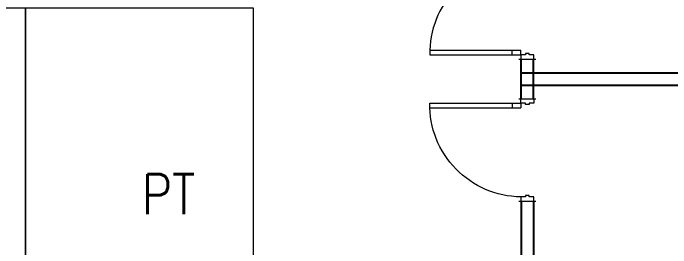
# Model space of a CAD drawing. Header units: inches. Extents: x -86493719 to 430035, y 21644 to 1519532.
# Drawn here: x 53115 to 58896, y 72318 to 74383 of the extents above; entities that cross this region are included whole.
import ezdxf

# ---------------------------------------------------------------- set-up
doc = ezdxf.new("R2010")
doc.units = ezdxf.units.IN
doc.header["$MEASUREMENT"] = 0
for name, color, linetype, lineweight in [('1', 8, 'Continuous', 9), ('DR', 8, 'Continuous', 18), ('t3', 8, 'Continuous', 25), ('windoor', 8, 'Continuous', 18)]:
    doc.layers.add(name, color=color, linetype=linetype, lineweight=lineweight)
doc.layers.add('partition', color=8, linetype='Continuous')
doc.styles.add('LAILA', font='romans.shx', dxfattribs={"width": 0.85})

# ---------------------------------------------------------------- blocks, each defined once
blk = doc.blocks.new('D900')
at = {"layer": 'DR'}
for p, q in [((37.5, 915), (37.5, 115)), ((77.5, 915), (77.5, 115)), ((37.5, 190), (77.5, 190)), ((37.5, 115), (77.5, 115))]:
    blk.add_line(p, q, dxfattribs=at)
at = {"layer": 'DR', "color": 3}
for p, q in [((0, 132.5), (0, -17.5)), ((900, 132.5), (900, -17.5)), ((900, 115), (900, 0))]:
    blk.add_line(p, q, dxfattribs=at)
at = {"layer": 'DR'}
for points in [[(0, 0), (37.5, 0), (37.5, 40), (50, 40), (50, 75), (37.5, 75), (37.5, 115), (0, 115)], [(900, 0), (862.5, 0), (862.5, 40), (850, 40), (850, 75), (862.5, 75), (862.5, 115), (900, 115)]]:
    blk.add_lwpolyline(points, dxfattribs=at)
at = {"layer": 'DR', "color": 8}
blk.add_arc((51.9, 104.3), 810.7, 0.75531, 91.01449, dxfattribs=at)

msp = doc.modelspace()

# ---------------------------------------------------------------- linework, layer by layer
at = {"layer": '1'}
for points in [[(51223.4, 71928.6), (51223.4, 74428.6), (53223.4, 74428.6), (53223.4, 71928.6)], [(53223.4, 71928.6), (53223.4, 74428.6), (55223.4, 74428.6), (55223.4, 71928.6)]]:
    msp.add_lwpolyline(points, close=True, dxfattribs=at)
at = {"layer": 'partition'}
for p, q in [((57579.3, 73628.6), (57579.3, 73978.6)), ((57689.3, 73628.6), (57689.3, 73978.6)), ((57579.3, 73858.6), (61484.3, 73858.6)), ((57579.3, 73748.6), (61484.3, 73748.6)), ((57579.3, 72728.6), (57579.3, 67748.6)), ((57689.3, 72728.6), (57689.3, 67748.6))]:
    msp.add_line(p, q, dxfattribs=at)

# ---------------------------------------------------------------- block references
at = {"layer": 'windoor', "rotation": 90}
msp.add_blockref('D900', (57691.8, 73978.6), dxfattribs=at)
at = {"layer": 'windoor', "xscale": -1, "rotation": 90}
msp.add_blockref('D900', (57691.8, 73628.6), dxfattribs=at)

# ---------------------------------------------------------------- texts
at = {"layer": 't3', "style": 'LAILA', "width": 0.85}
msp.add_text(' PT', height=350, dxfattribs=at).set_placement((54041, 72614.8))

doc.saveas('drawing.dxf')
